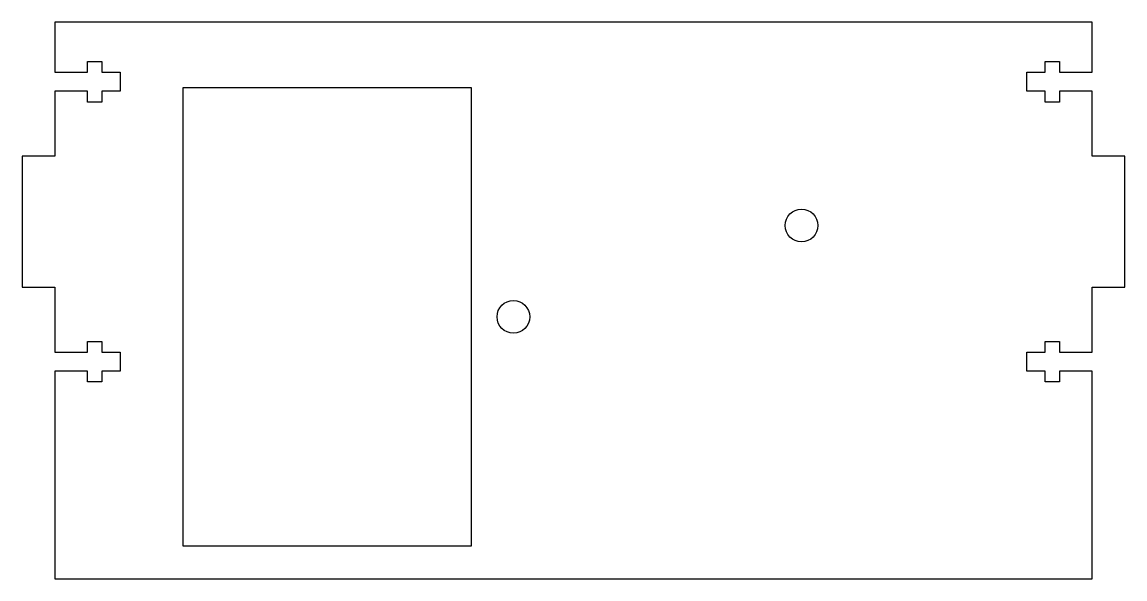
# Model space of a CAD drawing. Extents: x -4.17 to 4.25, y -1.28 to 2.97.
import ezdxf

# ---------------------------------------------------------------- set-up
doc = ezdxf.new("R2010")
doc.units = 0
doc.layers.get('0').update_dxf_attribs({"linetype": 'CONTINUOUS'})

msp = doc.modelspace()

# ---------------------------------------------------------------- linework, layer by layer
for points in [[(-3.67, 2.4403), (-3.92, 2.4403), (-3.92, 1.9452), (-4.17, 1.9452), (-4.17, 0.9452), (-3.92, 0.9452), (-3.92, 0.45), (-3.67, 0.45), (-3.67, 0.532), (-3.56, 0.532), (-3.56, 0.45), (-3.42, 0.45), (-3.42, 0.304), (-3.56, 0.304), (-3.56, 0.222), (-3.67, 0.222), (-3.67, 0.304), (-3.92, 0.304), (-3.92, -1.2812), (4, -1.2812), (4, 0.304), (3.75, 0.304), (3.75, 0.222), (3.64, 0.222), (3.64, 0.304), (3.5, 0.304), (3.5, 0.45), (3.64, 0.45), (3.64, 0.532), (3.75, 0.532), (3.75, 0.45), (4, 0.45), (4, 0.9452), (4.25, 0.9452), (4.25, 1.9452), (4, 1.9452), (4, 2.4403), (3.75, 2.4403), (3.75, 2.3583), (3.64, 2.3583), (3.64, 2.4403), (3.5, 2.4403), (3.5, 2.5863), (3.64, 2.5863), (3.64, 2.6683), (3.75, 2.6683), (3.75, 2.5863), (4, 2.5863), (4, 2.9688), (-3.92, 2.9688), (-3.92, 2.5863), (-3.67, 2.5863), (-3.67, 2.6683), (-3.56, 2.6683), (-3.56, 2.5863), (-3.42, 2.5863), (-3.42, 2.4403), (-3.56, 2.4403), (-3.56, 2.3583), (-3.67, 2.3583)], [(-2.9396, -1.0312), (-2.9396, 2.4688), (-0.7417, 2.4688), (-0.7417, -1.0312)]]:
    msp.add_lwpolyline(points, close=True)
for centre in [(1.7812, 1.4161), (-0.4188, 0.7188)]:
    msp.add_circle(centre, 0.125)

doc.saveas('drawing.dxf')
